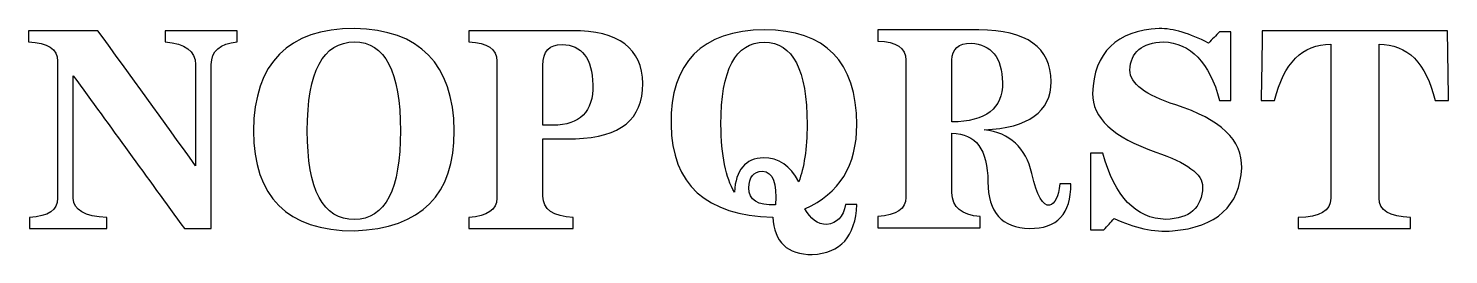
# Model space of a CAD drawing. Header units: millimetres. Extents: x -521 to 1589, y 263 to 598.
import ezdxf

# ---------------------------------------------------------------- set-up
doc = ezdxf.new("R2010")
doc.units = ezdxf.units.MM
doc.header["$MEASUREMENT"] = 0
doc.layers.add('layer 1', color=7, linetype='Continuous')

msp = doc.modelspace()

# ---------------------------------------------------------------- linework, layer by layer
at = {"layer": 'layer 1'}
for points, knots in [([(-520.5983, 578.4031), (-520.5983, 578.4031), (-520.5983, 578.4031), (-520.5983, 578.4031), (-520.5983, 578.4031), (-520.5983, 583.9657), (-520.5983, 589.5283), (-520.5983, 595.0655), (-520.5983, 595.0655), (-486.1559, 595.0655), (-451.7135, 595.0655), (-417.2712, 595.0655), (-417.2712, 595.0655), (-368.9349, 528.4159), (-320.5988, 461.7409), (-272.2625, 395.0659), (-272.2625, 395.0659), (-272.2625, 445.0785), (-272.2625, 495.0657), (-272.2625, 545.0783), (-272.2625, 545.0783), (-272.6944, 565.0935), (-287.7057, 576.2187), (-317.2714, 578.4031), (-317.2714, 578.4031), (-317.2714, 583.9657), (-317.2714, 589.5283), (-317.2714, 595.0655), (-317.2714, 595.0655), (-281.7114, 595.0655), (-246.1514, 595.0655), (-210.6168, 595.0655), (-210.6168, 595.0655), (-210.6168, 589.5283), (-210.6168, 583.9657), (-210.6168, 578.4031), (-210.6168, 578.4031), (-236.2454, 575.9393), (-249.0215, 564.8141), (-248.9454, 545.0783), (-248.9454, 545.0783), (-248.9454, 463.9761), (-248.9454, 382.8485), (-248.9454, 301.7463), (-248.9454, 301.7463), (-262.2803, 301.7463), (-275.6153, 301.7463), (-288.9504, 301.7463), (-288.9504, 301.7463), (-343.9414, 377.3113), (-398.9323, 452.8509), (-453.9487, 528.4159), (-453.9487, 528.4159), (-453.9487, 467.8623), (-453.9487, 407.3087), (-453.9487, 346.7551), (-453.9487, 346.7551), (-453.7201, 329.1783), (-437.0577, 319.7295), (-403.9361, 318.4087), (-403.9361, 318.4087), (-403.9361, 312.8461), (-403.9361, 307.3089), (-403.9361, 301.7463), (-403.9361, 301.7463), (-442.2647, 301.7463), (-480.5933, 301.7463), (-518.9473, 301.7463), (-518.9473, 301.7463), (-518.9473, 307.3089), (-518.9473, 312.8461), (-518.9473, 318.4087), (-518.9473, 318.4087), (-490.8803, 319.8819), (-476.9865, 329.3307), (-477.266, 346.7551), (-477.266, 346.7551), (-477.266, 414.5223), (-477.266, 482.2895), (-477.266, 550.0821), (-477.266, 550.0821), (-477.4691, 568.0399), (-491.9217, 577.4887), (-520.5983, 578.4031)], [0, 0, 0, 0, 0.047619048, 0.047619048, 0.047619048, 0.047619048, 0.095238095, 0.095238095, 0.095238095, 0.095238095, 0.142857143, 0.142857143, 0.142857143, 0.142857143, 0.19047619, 0.19047619, 0.19047619, 0.19047619, 0.238095238, 0.238095238, 0.238095238, 0.238095238, 0.285714286, 0.285714286, 0.285714286, 0.285714286, 0.333333333, 0.333333333, 0.333333333, 0.333333333, 0.380952381, 0.380952381, 0.380952381, 0.380952381, 0.428571429, 0.428571429, 0.428571429, 0.428571429, 0.476190476, 0.476190476, 0.476190476, 0.476190476, 0.523809524, 0.523809524, 0.523809524, 0.523809524, 0.571428571, 0.571428571, 0.571428571, 0.571428571, 0.619047619, 0.619047619, 0.619047619, 0.619047619, 0.666666667, 0.666666667, 0.666666667, 0.666666667, 0.714285714, 0.714285714, 0.714285714, 0.714285714, 0.761904762, 0.761904762, 0.761904762, 0.761904762, 0.80952381, 0.80952381, 0.80952381, 0.80952381, 0.857142857, 0.857142857, 0.857142857, 0.857142857, 0.904761905, 0.904761905, 0.904761905, 0.904761905, 0.952380952, 0.952380952, 0.952380952, 0.952380952, 1, 1, 1, 1]), ([(-186.4359, 446.7549), (-186.4359, 446.7549), (-186.4359, 446.7549), (-186.4359, 446.7549), (-186.4359, 446.7549), (-185.0897, 547.5421), (-135.1025, 598.0881), (-36.4489, 598.4183), (-36.4489, 598.4183), (61.0362, 596.4117), (110.4646, 545.8403), (111.8615, 446.7549), (111.8615, 446.7549), (112.5728, 352.0891), (63.1444, 302.6607), (-36.4489, 298.4189), (-36.4489, 298.4189), (-136.2201, 298.9777), (-186.2073, 348.4315), (-186.4359, 446.7549)], [0, 0, 0, 0, 0.2, 0.2, 0.2, 0.2, 0.4, 0.4, 0.4, 0.4, 0.6, 0.6, 0.6, 0.6, 0.8, 0.8, 0.8, 0.8, 1, 1, 1, 1]), ([(288.544, 301.7463), (288.544, 301.7463), (288.544, 301.7463), (288.544, 301.7463), (288.544, 301.7463), (236.8804, 301.7463), (185.1913, 301.7463), (133.5277, 301.7463), (133.5277, 301.7463), (133.5277, 307.3089), (133.5277, 312.8461), (133.5277, 318.4087), (133.5277, 318.4087), (161.1375, 320.2883), (175.0313, 329.7371), (175.2091, 346.7551), (175.2091, 346.7551), (175.2091, 414.5223), (175.2091, 482.2895), (175.2091, 550.0821), (175.2091, 550.0821), (174.8789, 567.8875), (160.9851, 577.3363), (133.5277, 578.4031), (133.5277, 578.4031), (133.5277, 583.9657), (133.5277, 589.5283), (133.5277, 595.0655), (133.5277, 595.0655), (184.6579, 595.0655), (235.7628, 595.0655), (286.8675, 595.0655), (286.8675, 595.0655), (356.0063, 595.1417), (391.0075, 569.0305), (391.8711, 516.7319), (391.8711, 516.7319), (391.9219, 464.0015), (358.5972, 436.7727), (291.8714, 435.0709), (291.8714, 435.0709), (275.7677, 435.0709), (259.6387, 435.0709), (243.5352, 435.0709), (243.5352, 435.0709), (243.5352, 406.7499), (243.5352, 378.4035), (243.5352, 350.0825), (243.5352, 350.0825), (243.7638, 330.1435), (258.7752, 319.6025), (288.544, 318.4087), (288.544, 318.4087), (288.544, 312.8461), (288.544, 307.3089), (288.544, 301.7463)], [0, 0, 0, 0, 0.071428571, 0.071428571, 0.071428571, 0.071428571, 0.142857143, 0.142857143, 0.142857143, 0.142857143, 0.214285714, 0.214285714, 0.214285714, 0.214285714, 0.285714286, 0.285714286, 0.285714286, 0.285714286, 0.357142857, 0.357142857, 0.357142857, 0.357142857, 0.428571429, 0.428571429, 0.428571429, 0.428571429, 0.5, 0.5, 0.5, 0.5, 0.571428571, 0.571428571, 0.571428571, 0.571428571, 0.642857143, 0.642857143, 0.642857143, 0.642857143, 0.714285714, 0.714285714, 0.714285714, 0.714285714, 0.785714286, 0.785714286, 0.785714286, 0.785714286, 0.857142857, 0.857142857, 0.857142857, 0.857142857, 0.928571429, 0.928571429, 0.928571429, 0.928571429, 1, 1, 1, 1]), ([(692.8357, 337.4079), (692.8357, 337.4079), (692.8357, 337.4079), (692.8357, 337.4079), (692.8357, 337.4079), (698.4999, 337.4079), (704.1387, 337.4079), (709.8029, 337.4079), (709.8029, 337.4079), (707.7455, 290.1131), (685.6476, 265.4243), (643.4835, 263.3669), (643.4835, 263.3669), (606.4757, 263.3669), (586.9431, 281.8835), (584.8857, 318.8913), (584.8857, 318.8913), (485.7749, 321.3043), (435.3813, 367.0497), (433.7558, 456.1275), (433.7558, 456.1275), (432.7144, 548.4057), (478.9677, 595.1925), (572.5667, 596.4625), (572.5667, 596.4625), (663.1431, 596.0307), (708.9139, 549.2693), (709.8029, 456.1275), (709.8029, 456.1275), (709.4727, 395.2183), (683.7679, 353.5877), (632.6885, 331.2357), (632.6885, 331.2357), (640.7912, 315.6909), (651.5861, 307.9947), (665.0735, 308.0963), (665.0735, 308.0963), (680.3643, 309.3155), (689.6353, 319.0945), (692.8357, 337.4079)], [0, 0, 0, 0, 0.1, 0.1, 0.1, 0.1, 0.2, 0.2, 0.2, 0.2, 0.3, 0.3, 0.3, 0.3, 0.4, 0.4, 0.4, 0.4, 0.5, 0.5, 0.5, 0.5, 0.6, 0.6, 0.6, 0.6, 0.7, 0.7, 0.7, 0.7, 0.8, 0.8, 0.8, 0.8, 0.9, 0.9, 0.9, 0.9, 1, 1, 1, 1]), ([(1011.047, 368.1419), (1011.047, 368.1419), (1011.047, 368.1419), (1011.047, 368.1419), (1011.047, 368.1419), (1016.5842, 368.1419), (1022.1468, 368.1419), (1027.7094, 368.1419), (1027.7094, 368.1419), (1027.7094, 323.6919), (1007.1608, 301.6447), (966.089, 302.0257), (966.089, 302.0257), (925.322, 302.7369), (904.7226, 325.7493), (904.2908, 371.0883), (904.2908, 371.0883), (904.2399, 418.9673), (886.4854, 442.9703), (851.027, 443.1227), (851.027, 443.1227), (851.027, 413.6841), (851.027, 384.2455), (851.027, 354.8069), (851.027, 354.8069), (851.2048, 333.2677), (865.0986, 321.6091), (892.7084, 319.8057), (892.7084, 319.8057), (892.7084, 314.2431), (892.7084, 308.6805), (892.7084, 303.1433), (892.7084, 303.1433), (842.137, 303.1433), (791.5909, 303.1433), (741.0449, 303.1433), (741.0449, 303.1433), (741.0449, 308.6805), (741.0449, 314.2431), (741.0449, 319.8057), (741.0449, 319.8057), (768.7817, 321.7361), (782.6501, 331.1849), (782.7009, 348.1267), (782.7009, 348.1267), (782.7009, 415.9193), (782.7009, 483.6865), (782.7009, 551.4537), (782.7009, 551.4537), (782.5231, 569.3353), (768.6293, 578.7841), (741.0449, 579.8001), (741.0449, 579.8001), (741.0449, 585.3627), (741.0449, 590.8999), (741.0449, 596.4625), (741.0449, 596.4625), (791.0321, 596.4625), (841.0448, 596.4625), (891.032, 596.4625), (891.032, 596.4625), (961.9742, 595.9037), (997.7628, 570.2497), (998.3977, 519.5767), (998.3977, 519.5767), (997.9406, 475.0505), (964.819, 451.2507), (899.033, 448.1265), (899.033, 448.1265), (937.0314, 443.6815), (960.5772, 422.0915), (969.6704, 383.3311), (969.6704, 383.3311), (977.2142, 350.5397), (986.0025, 334.9187), (996.0356, 336.4681), (996.0356, 336.4681), (1004.0112, 338.4239), (1009.0149, 348.9903), (1011.047, 368.1419)], [0, 0, 0, 0, 0.05, 0.05, 0.05, 0.05, 0.1, 0.1, 0.1, 0.1, 0.15, 0.15, 0.15, 0.15, 0.2, 0.2, 0.2, 0.2, 0.25, 0.25, 0.25, 0.25, 0.3, 0.3, 0.3, 0.3, 0.35, 0.35, 0.35, 0.35, 0.4, 0.4, 0.4, 0.4, 0.45, 0.45, 0.45, 0.45, 0.5, 0.5, 0.5, 0.5, 0.55, 0.55, 0.55, 0.55, 0.6, 0.6, 0.6, 0.6, 0.65, 0.65, 0.65, 0.65, 0.7, 0.7, 0.7, 0.7, 0.75, 0.75, 0.75, 0.75, 0.8, 0.8, 0.8, 0.8, 0.85, 0.85, 0.85, 0.85, 0.9, 0.9, 0.9, 0.9, 0.95, 0.95, 0.95, 0.95, 1, 1, 1, 1]), ([(1056.8686, 300.0699), (1056.8686, 300.0699), (1056.8686, 300.0699), (1056.8686, 300.0699), (1056.8686, 300.0699), (1056.8686, 337.8651), (1056.8686, 375.6349), (1056.8686, 413.4047), (1056.8686, 413.4047), (1062.9899, 413.4047), (1069.086, 413.4047), (1075.2073, 413.4047), (1075.2073, 413.4047), (1092.9874, 348.9649), (1124.1532, 316.3513), (1168.7302, 315.5385), (1168.7302, 315.5385), (1204.1632, 316.3513), (1222.2988, 332.4041), (1223.1878, 363.6969), (1223.1878, 363.6969), (1223.4164, 382.3913), (1200.2007, 399.5109), (1153.541, 415.0811), (1153.541, 415.0811), (1090.1934, 437.3061), (1058.9514, 466.3637), (1059.7642, 502.2539), (1059.7642, 502.2539), (1062.2788, 563.0361), (1095.1972, 595.0655), (1158.5447, 598.4183), (1158.5447, 598.4183), (1179.6522, 598.4183), (1204.0869, 591.1793), (1231.8745, 576.7521), (1231.8745, 576.7521), (1237.4371, 582.2893), (1242.9743, 587.8519), (1248.5369, 593.4145), (1248.5369, 593.4145), (1254.0995, 593.4145), (1259.6367, 593.4145), (1265.1993, 593.4145), (1265.1993, 593.4145), (1265.1993, 559.5309), (1265.1993, 525.6219), (1265.1993, 491.7383), (1265.1993, 491.7383), (1259.6367, 491.7383), (1254.0995, 491.7383), (1248.5369, 491.7383), (1248.5369, 491.7383), (1232.9922, 548.4057), (1205.2046, 577.3109), (1165.1995, 578.4031), (1165.1995, 578.4031), (1132.9924, 577.3109), (1116.3046, 563.4171), (1115.2124, 536.7471), (1115.2124, 536.7471), (1115.2124, 516.7319), (1137.9708, 499.5107), (1183.5383, 485.0835), (1183.5383, 485.0835), (1249.9848, 463.7221), (1282.5729, 432.6325), (1281.303, 391.7893), (1281.303, 391.7893), (1278.3566, 335.0965), (1244.092, 303.9561), (1178.5346, 298.4189), (1178.5346, 298.4189), (1150.8232, 296.5139), (1121.9179, 302.6353), (1091.8697, 316.7323), (1091.8697, 316.7323), (1086.7644, 311.1951), (1081.659, 305.6325), (1076.5282, 300.0699), (1076.5282, 300.0699), (1069.975, 300.0699), (1063.4218, 300.0699), (1056.8686, 300.0699)], [0, 0, 0, 0, 0.047619048, 0.047619048, 0.047619048, 0.047619048, 0.095238095, 0.095238095, 0.095238095, 0.095238095, 0.142857143, 0.142857143, 0.142857143, 0.142857143, 0.19047619, 0.19047619, 0.19047619, 0.19047619, 0.238095238, 0.238095238, 0.238095238, 0.238095238, 0.285714286, 0.285714286, 0.285714286, 0.285714286, 0.333333333, 0.333333333, 0.333333333, 0.333333333, 0.380952381, 0.380952381, 0.380952381, 0.380952381, 0.428571429, 0.428571429, 0.428571429, 0.428571429, 0.476190476, 0.476190476, 0.476190476, 0.476190476, 0.523809524, 0.523809524, 0.523809524, 0.523809524, 0.571428571, 0.571428571, 0.571428571, 0.571428571, 0.619047619, 0.619047619, 0.619047619, 0.619047619, 0.666666667, 0.666666667, 0.666666667, 0.666666667, 0.714285714, 0.714285714, 0.714285714, 0.714285714, 0.761904762, 0.761904762, 0.761904762, 0.761904762, 0.80952381, 0.80952381, 0.80952381, 0.80952381, 0.857142857, 0.857142857, 0.857142857, 0.857142857, 0.904761905, 0.904761905, 0.904761905, 0.904761905, 0.952380952, 0.952380952, 0.952380952, 0.952380952, 1, 1, 1, 1]), ([(1311.8591, 595.0655), (1311.8591, 595.0655), (1311.8591, 595.0655), (1311.8591, 595.0655), (1311.8591, 595.0655), (1403.5277, 595.0655), (1495.1963, 595.0655), (1586.865, 595.0655), (1586.865, 595.0655), (1587.4237, 560.6231), (1587.9826, 526.1807), (1588.5414, 491.7383), (1588.5414, 491.7383), (1581.8611, 491.7383), (1575.2064, 491.7383), (1568.5262, 491.7383), (1568.5262, 491.7383), (1555.1912, 547.2881), (1527.429, 575.0757), (1485.2141, 575.0757), (1485.2141, 575.0757), (1485.2141, 498.9773), (1485.2141, 422.8535), (1485.2141, 346.7551), (1485.2141, 346.7551), (1485.2141, 328.7465), (1500.7843, 319.3231), (1531.8739, 318.4087), (1531.8739, 318.4087), (1531.8739, 312.8461), (1531.8739, 307.3089), (1531.8739, 301.7463), (1531.8739, 301.7463), (1476.3241, 301.7463), (1420.7489, 301.7463), (1365.1991, 301.7463), (1365.1991, 301.7463), (1365.1991, 307.3089), (1365.1991, 312.8461), (1365.1991, 318.4087), (1365.1991, 318.4087), (1397.4572, 318.7389), (1413.5608, 328.1877), (1413.5354, 346.7551), (1413.5354, 346.7551), (1413.5354, 422.8535), (1413.5354, 498.9773), (1413.5354, 575.0757), (1413.5354, 575.0757), (1371.3205, 575.0757), (1343.5329, 547.2881), (1330.1979, 491.7383), (1330.1979, 491.7383), (1323.5431, 491.7383), (1316.863, 491.7383), (1310.2082, 491.7383), (1310.2082, 491.7383), (1310.7669, 526.1807), (1311.3257, 560.6231), (1311.8591, 595.0655)], [0, 0, 0, 0, 0.066666667, 0.066666667, 0.066666667, 0.066666667, 0.133333333, 0.133333333, 0.133333333, 0.133333333, 0.2, 0.2, 0.2, 0.2, 0.266666667, 0.266666667, 0.266666667, 0.266666667, 0.333333333, 0.333333333, 0.333333333, 0.333333333, 0.4, 0.4, 0.4, 0.4, 0.466666667, 0.466666667, 0.466666667, 0.466666667, 0.533333333, 0.533333333, 0.533333333, 0.533333333, 0.6, 0.6, 0.6, 0.6, 0.666666667, 0.666666667, 0.666666667, 0.666666667, 0.733333333, 0.733333333, 0.733333333, 0.733333333, 0.8, 0.8, 0.8, 0.8, 0.866666667, 0.866666667, 0.866666667, 0.866666667, 0.933333333, 0.933333333, 0.933333333, 0.933333333, 1, 1, 1, 1]), ([(-106.4259, 446.7549), (-106.4259, 446.7549), (-106.4259, 446.7549), (-106.4259, 446.7549), (-106.4259, 446.7549), (-106.4259, 358.9725), (-83.1087, 315.0813), (-36.4489, 315.0813), (-36.4489, 315.0813), (9.4234, 316.0973), (32.2072, 359.9885), (31.877, 446.7549), (31.877, 446.7549), (31.7754, 534.7151), (8.9916, 578.6063), (-36.4489, 578.4031), (-36.4489, 578.4031), (-83.1087, 578.4031), (-106.4259, 534.5119), (-106.4259, 446.7549)], [0, 0, 0, 0, 0.2, 0.2, 0.2, 0.2, 0.4, 0.4, 0.4, 0.4, 0.6, 0.6, 0.6, 0.6, 0.8, 0.8, 0.8, 0.8, 1, 1, 1, 1]), ([(243.5352, 543.4019), (243.5352, 543.4019), (243.5352, 543.4019), (243.5352, 543.4019), (243.5352, 543.4019), (243.5352, 513.9633), (243.5352, 484.5247), (243.5352, 455.0861), (243.5352, 455.0861), (248.539, 455.0861), (253.5428, 455.0861), (258.5465, 455.0861), (258.5465, 455.0861), (298.5261, 455.0861), (318.2873, 475.0251), (317.7539, 514.9285), (317.7539, 514.9285), (316.6363, 553.9937), (301.3964, 573.9327), (272.0339, 574.6947), (272.0339, 574.6947), (253.0348, 574.9487), (243.5352, 564.5093), (243.5352, 543.4019)], [0, 0, 0, 0, 0.166666667, 0.166666667, 0.166666667, 0.166666667, 0.333333333, 0.333333333, 0.333333333, 0.333333333, 0.5, 0.5, 0.5, 0.5, 0.666666667, 0.666666667, 0.666666667, 0.666666667, 0.833333333, 0.833333333, 0.833333333, 0.833333333, 1, 1, 1, 1]), ([(527.8373, 355.8991), (527.8373, 355.8991), (527.8373, 355.8991), (527.8373, 355.8991), (527.8373, 355.8991), (529.8947, 388.7921), (544.2711, 405.7593), (571.0173, 406.8007), (571.0173, 406.8007), (593.6233, 406.8007), (611.0985, 394.9643), (623.4429, 371.3169), (623.4429, 371.3169), (631.4694, 391.7131), (635.5841, 420.0087), (635.7873, 456.1275), (635.7873, 456.1275), (635.6603, 537.1535), (614.5783, 577.7681), (572.5667, 577.9713), (572.5667, 577.9713), (529.3867, 577.9713), (507.7967, 537.3567), (507.7967, 456.1275), (507.7967, 456.1275), (508.4317, 410.1281), (515.1119, 376.7271), (527.8373, 355.8991)], [0, 0, 0, 0, 0.142857143, 0.142857143, 0.142857143, 0.142857143, 0.285714286, 0.285714286, 0.285714286, 0.285714286, 0.428571429, 0.428571429, 0.428571429, 0.428571429, 0.571428571, 0.571428571, 0.571428571, 0.571428571, 0.714285714, 0.714285714, 0.714285714, 0.714285714, 0.857142857, 0.857142857, 0.857142857, 0.857142857, 1, 1, 1, 1]), ([(851.027, 551.4537), (851.027, 551.4537), (851.027, 551.4537), (851.027, 551.4537), (851.027, 551.4537), (851.027, 520.9229), (851.027, 490.3667), (851.027, 459.8105), (851.027, 459.8105), (901.4714, 460.4963), (926.4649, 479.9527), (926.0332, 518.1289), (926.0332, 518.1289), (925.2711, 555.2891), (909.7264, 574.7201), (879.3734, 576.4727), (879.3734, 576.4727), (860.4757, 576.4727), (851.027, 568.1415), (851.027, 551.4537)], [0, 0, 0, 0, 0.2, 0.2, 0.2, 0.2, 0.4, 0.4, 0.4, 0.4, 0.6, 0.6, 0.6, 0.6, 0.8, 0.8, 0.8, 0.8, 1, 1, 1, 1]), ([(569.4679, 386.7347), (569.4679, 386.7347), (569.4679, 386.7347), (569.4679, 386.7347), (569.4679, 386.7347), (556.2345, 386.5823), (549.5543, 378.3527), (549.4273, 362.0713), (549.4273, 362.0713), (549.4273, 344.1389), (562.5083, 335.7569), (588.6957, 336.8745), (588.6957, 336.8745), (591.6421, 369.4119), (585.2413, 386.0235), (569.4679, 386.7347)], [0, 0, 0, 0, 0.25, 0.25, 0.25, 0.25, 0.5, 0.5, 0.5, 0.5, 0.75, 0.75, 0.75, 0.75, 1, 1, 1, 1])]:
    msp.add_open_spline(points, degree=3, knots=knots, dxfattribs=at)

doc.saveas('drawing.dxf')
